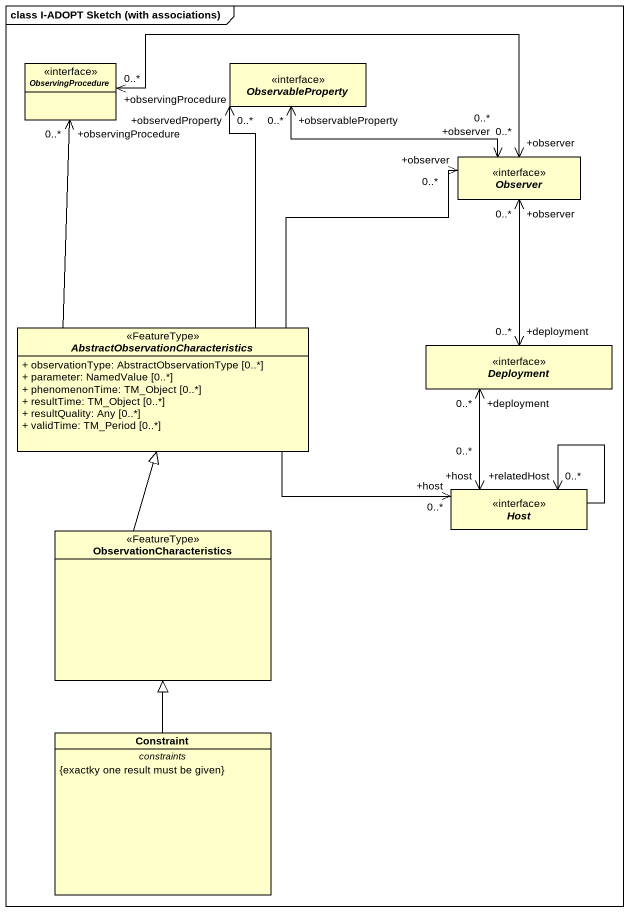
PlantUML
@startuml
mainframe class I-ADOPT Sketch (with associations)
hide circle
hide empty members
skinparam classAttributeIconSize 0
interface ObservingProcedure
interface ObservableProperty
interface Observer
abstract class "AbstractObservationCharacteristics" as AbstractObservationCharacter <<FeatureType>> {
  + observationType: AbstractObservationType [0..*]
  + parameter: NamedValue [0..*]
  + phenomenonTime: TM_Object [0..*]
  + resultTime: TM_Object [0..*]
  + resultQuality: Any [0..*]
  + validTime: TM_Period [0..*]
}
interface Deployment
interface Host
class ObservationCharacteristics <<FeatureType>>
class Constraint {
  -- constraints --
  {exactky one result must be given}
}
Observer "+observer\n0..*" <-left-> "+observingProcedure\n0..*" ObservingProcedure
Observer "+observer\n0..*" <-left-> "+observableProperty\n0..*" ObservableProperty
Observer "+observer\n0..*" <--> "+deployment\n0..*" Deployment
AbstractObservationCharacter -up-> "+observingProcedure\n0..*" ObservingProcedure
AbstractObservationCharacter -up-> "+observedProperty\n0..*" ObservableProperty
AbstractObservationCharacter -right-> "+observer\n0..*" Observer
AbstractObservationCharacter -right-> "+host\n0..*" Host
Host "+host\n0..*" <-up-> "+deployment\n0..*" Deployment
Host --> "+relatedHost\n0..*" Host
ObservationCharacteristics -up-|> AbstractObservationCharacter
Constraint -up-|> ObservationCharacteristics
@enduml
